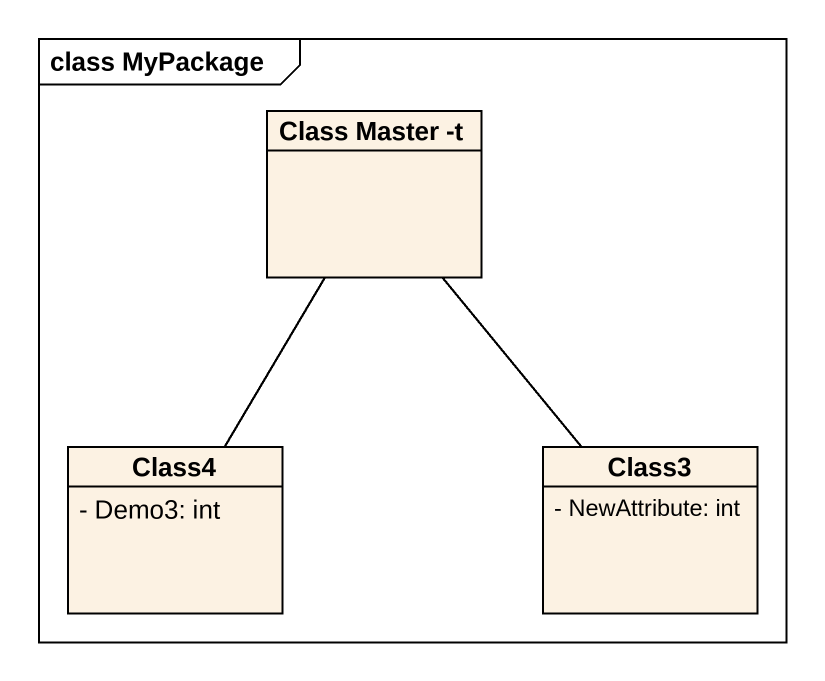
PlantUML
@startuml
mainframe class MyPackage
hide circle
hide empty members
skinparam classAttributeIconSize 0
class "Class Master -t" as Class_Master_t
class Class4 {
  - Demo3: int
}
class Class3 {
  - NewAttribute: int
}
Class4 -up- Class_Master_t
Class3 -up- Class_Master_t
@enduml
